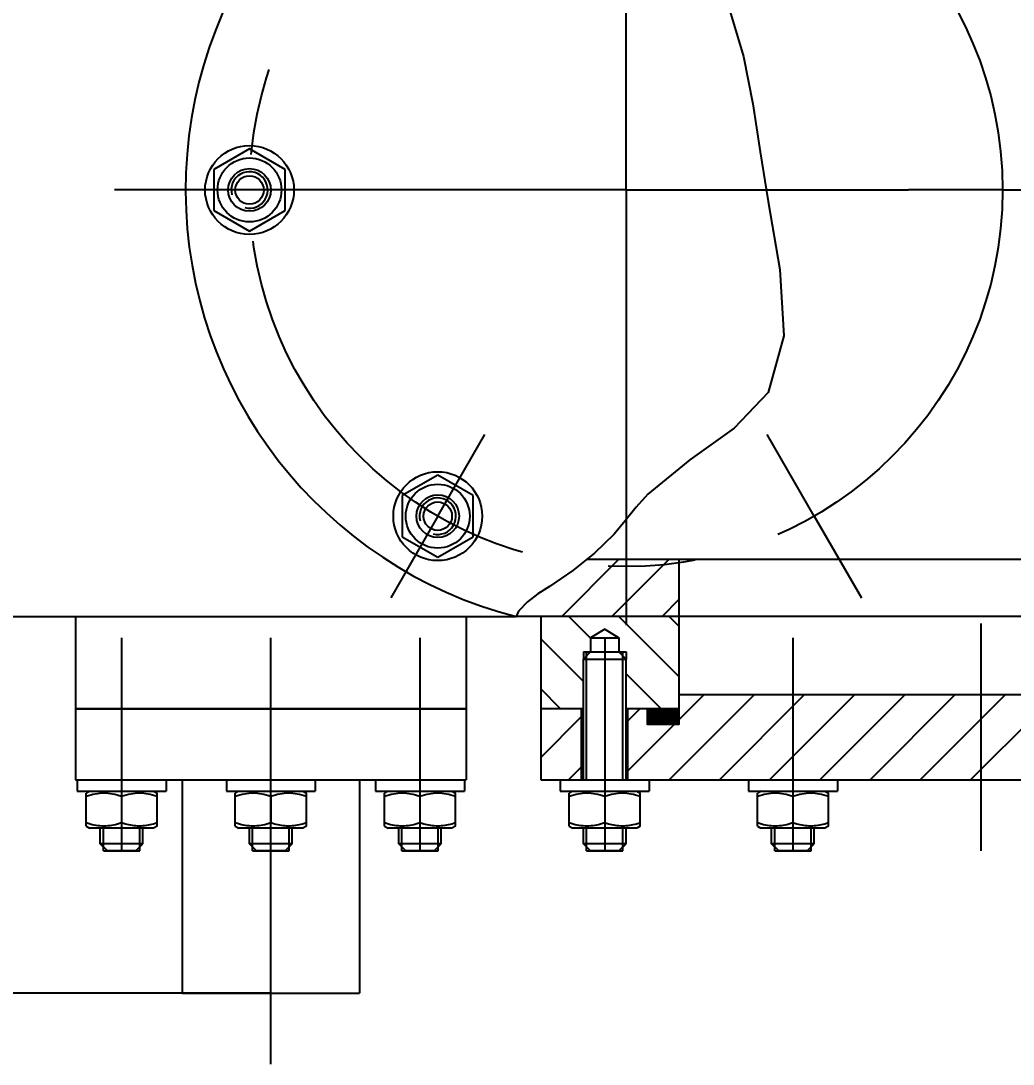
# Model space of a CAD drawing. Header units: millimetres. Extents: x 0 to 594, y 0 to 420.
# Drawn here: x 62.04 to 89.98, y 127.83 to 157.18 of the extents above; entities that cross this region are included whole.
import ezdxf

# ---------------------------------------------------------------- set-up
doc = ezdxf.new("R2010")
doc.units = ezdxf.units.MM
doc.header["$LTSCALE"] = 32.67
doc.linetypes.add('CENTER', pattern=[0.6, 0.375, -0.075, 0.075, -0.075])
doc.layers.get('0').update_dxf_attribs({"linetype": 'CONTINUOUS'})
for name, color, linetype in [('ALL_AXIS', 7, 'CONTINUOUS'), ('ALL_CHAMFER', 7, 'CONTINUOUS'), ('ALL_DIMENSIONS', 7, 'CONTINUOUS'), ('ALL_ROUND', 7, 'CONTINUOUS')]:
    doc.layers.add(name, color=color, linetype=linetype)
doc.styles.get("Standard").update_dxf_attribs({"font": 'txt', "width": 0.7})
doc.dimstyles.new('DIMSTYLE_2', dxfattribs={"dimtxt": 3.5, "dimasz": 3, "dimexe": 0.18, "dimexo": 0.0625, "dimgap": 0.09, "dimtad": 1, "dimlfac": 5, "dimdsep": 46, "dimtxsty": 'STANDARD', "dimblk": '_FILLED', "dimblk1": '_FILLED', "dimblk2": '_FILLED', "dimcen": 0.09, "dimadec": 0, "dimazin": 0, "dimtp": 0.5, "dimtm": 0.5, "dimtfac": 1, "dimtofl": 0, "dimtmove": 0, "dimatfit": 3, "dimldrblk": '_FILLED', "dimfxl": 1, "dimtolj": 1, "dimarcsym": 0})

# ---------------------------------------------------------------- blocks, each defined once
blk = doc.blocks.new('_FILLED')
at = {"color": 0, "linetype": 'ByBlock'}
blk.add_solid([(0, 0), (-1, 0.1667), (-1, -0.1667)], dxfattribs=at)
blk = doc.blocks.new('*D3')
at = {"layer": 'ALL_DIMENSIONS', "color": 2, "linetype": 'Continuous'}
for p, q in [((66.578, 175.025), (37.078, 175.025)), ((39.078, 175.025), (39.078, 152.425)), ((39.078, 129.825), (39.078, 152.425)), ((69.078, 129.825), (37.078, 129.825))]:
    blk.add_line(p, q, dxfattribs=at)
at = {"layer": 'ALL_DIMENSIONS', "color": 2, "linetype": 'Continuous', "xscale": 3, "yscale": 3, "zscale": 3}
for p, rotation in [((39.078, 175.025), 90), ((39.078, 129.825), 270)]:
    blk.add_blockref('_FILLED', p, dxfattribs=dict(at, rotation=rotation))

msp = doc.modelspace()

# ---------------------------------------------------------------- linework, layer by layer
at = {"color": 7, "linetype": 'Continuous'}
for p, q in [((81.9986868, 157.4626942), (82.3823165, 156.1790038)), ((82.3823165, 156.1790038), (82.6525735, 154.8457491)), ((82.6525735, 154.8457491), (82.8593001, 153.5021829)), ((68.4779767, 153.5801406), (67.4779767, 153.0027903)), ((69.4779767, 153.0027903), (68.4779767, 153.5801406)), ((82.8593001, 153.5021829), (83.0758036, 152.1047672)), ((67.4779767, 153.0027903), (67.4779767, 151.8480898)), ((69.4779767, 151.8480898), (69.4779767, 153.0027903)), ((83.0758036, 152.1047672), (83.4068042, 150.1875676)), ((67.4779767, 151.8480898), (68.4779767, 151.2707395)), ((68.4779767, 151.2707395), (69.4779767, 151.8480898)), ((83.4068042, 150.1875676), (83.5246813, 148.3234621)), ((83.5246813, 148.3234621), (83.0758036, 146.7302423)), ((83.0758036, 146.7302423), (82.1196062, 145.7203233)), ((82.1196062, 145.7203233), (80.8791384, 144.8356356)), ((80.8791384, 144.8356356), (79.695054, 143.869608)), ((73.7779767, 144.4002713), (72.7779767, 143.8229211)), ((74.7779767, 143.8229211), (73.7779767, 144.4002713)), ((79.695054, 143.869608), (79.3656007, 143.4985242)), ((72.7779767, 143.8229211), (72.7779767, 142.6682205)), ((74.7779767, 142.6682205), (74.7779767, 143.8229211)), ((79.3656007, 143.4985242), (79.05588, 143.1160265)), ((79.05588, 143.1160265), (78.7415093, 142.7426915)), ((78.7415093, 142.7426915), (78.1916298, 142.2026862)), ((72.7779767, 142.6682205), (73.7779767, 142.0908703)), ((73.7779767, 142.0908703), (74.7779767, 142.6682205)), ((78.1916298, 142.2026862), (77.5807885, 141.7179849)), ((108.1992647, 142.0254401), (77.9682566, 142.0254401)), ((80.5779767, 137.3854401), (80.5779767, 142.0254401)), ((77.5807885, 141.7179849), (76.9211057, 141.2690314)), ((76.9211057, 141.2690314), (76.5997283, 141.0601921)), ((76.5997283, 141.0601921), (76.3006068, 140.8355199)), ((76.3006068, 140.8355199), (76.0542468, 140.5755443)), ((76.0542468, 140.5755443), (75.9822906, 140.4181522)), ((108.2252132, 140.4254401), (75.9856225, 140.4254401)), ((76.6779767, 140.4254401), (76.6779767, 135.8254401)), ((78.4779767, 140.0657843), (78.0779767, 139.8254401)), ((78.4779767, 140.0657843), (78.8779767, 139.8254401)), ((78.0779767, 139.8254401), (78.0779767, 139.4254401)), ((78.0779767, 139.8254401), (78.8779767, 139.8254401)), ((78.8779767, 139.8254401), (78.8779767, 139.4254401)), ((78.0779767, 139.4254401), (77.8779767, 139.2254401)), ((77.8779767, 139.4254401), (79.0779767, 139.4254401)), ((77.8779767, 137.8254401), (77.8779767, 139.2254401)), ((78.8779767, 139.4254401), (79.0779767, 139.2254401)), ((79.0779767, 137.8254401), (79.0779767, 139.2254401)), ((80.5779767, 138.2254401), (97.5779767, 138.2254401)), ((74.5779319, 137.8254401), (63.5780215, 137.8254401)), ((77.8779767, 137.8254401), (76.6779767, 137.8254401)), ((77.8279767, 135.8254401), (77.8279767, 137.8254401)), ((80.5779767, 137.8254401), (79.0779767, 137.8254401)), ((79.1279767, 135.8254401), (79.1279767, 137.8254401)), ((79.6779767, 137.8254401), (79.6779767, 137.3854401)), ((80.5779767, 137.3854401), (79.6779767, 137.3854401)), ((76.6779767, 135.8254401), (77.2279767, 135.8254401)), ((79.7279767, 135.8254401), (98.4279767, 135.8254401)), ((63.9779767, 135.5054401), (63.8779767, 135.4477051)), ((63.8779767, 134.5231751), (63.8779767, 135.4477051)), ((64.8779767, 135.3583887), (64.8779767, 134.6124915)), ((65.7779767, 135.5054401), (65.8779767, 135.4477051)), ((65.8779767, 134.5231751), (65.8779767, 135.4477051)), ((68.1779767, 135.5054401), (68.0779767, 135.4477051)), ((68.0779767, 134.5231751), (68.0779767, 135.4477051)), ((69.0779767, 135.3583887), (69.0779767, 134.6124915)), ((69.9779767, 135.5054401), (70.0779767, 135.4477051)), ((70.0779767, 134.5231751), (70.0779767, 135.4477051)), ((72.3779767, 135.5054401), (72.2779767, 135.4477051)), ((72.2779767, 134.5231751), (72.2779767, 135.4477051)), ((73.2779767, 135.3583887), (73.2779767, 134.6124915)), ((74.1779767, 135.5054401), (74.2779767, 135.4477051)), ((74.2779767, 134.5231751), (74.2779767, 135.4477051)), ((77.5779767, 135.5054401), (77.4779767, 135.4477051)), ((77.4779767, 134.5231751), (77.4779767, 135.4477051)), ((78.4779767, 135.3583887), (78.4779767, 134.6124915)), ((79.3779767, 135.5054401), (79.4779767, 135.4477051)), ((79.4779767, 134.5231751), (79.4779767, 135.4477051)), ((82.8779767, 135.5054401), (82.7779767, 135.4477051)), ((82.7779767, 134.5231751), (82.7779767, 135.4477051)), ((83.7779767, 135.3583887), (83.7779767, 134.6124915)), ((84.6779767, 135.5054401), (84.7779767, 135.4477051)), ((84.7779767, 134.5231751), (84.7779767, 135.4477051)), ((63.8779676, 134.5231803), (63.9779767, 134.4654401)), ((65.7779697, 134.4654401), (63.9779836, 134.4654401)), ((65.8779857, 134.5231803), (65.7779767, 134.4654401)), ((68.0779676, 134.5231803), (68.1779767, 134.4654401)), ((69.9779697, 134.4654401), (68.1779836, 134.4654401)), ((70.0779857, 134.5231803), (69.9779767, 134.4654401)), ((72.2779676, 134.5231803), (72.3779767, 134.4654401)), ((74.1779697, 134.4654401), (72.3779836, 134.4654401)), ((74.2779857, 134.5231803), (74.1779767, 134.4654401)), ((77.4779676, 134.5231803), (77.5779767, 134.4654401)), ((79.3779697, 134.4654401), (77.5779836, 134.4654401)), ((79.4779857, 134.5231803), (79.3779767, 134.4654401)), ((82.7779676, 134.5231803), (82.8779767, 134.4654401)), ((84.6779697, 134.4654401), (82.8779836, 134.4654401)), ((84.7779857, 134.5231803), (84.6779767, 134.4654401)), ((64.3645792, 133.8254401), (65.3913741, 133.8254401)), ((68.5645792, 133.8254401), (69.5913741, 133.8254401)), ((72.7645792, 133.8254401), (73.7913741, 133.8254401)), ((77.9645792, 133.8254401), (78.9913741, 133.8254401)), ((83.2645792, 133.8254401), (84.2913741, 133.8254401))]:
    msp.add_line(p, q, dxfattribs=at)
at = {"color": 2, "linetype": 'Continuous'}
for p, q in [((77.2683353, 140.4254401), (78.8683353, 142.0254401)), ((78.6825488, 140.4254401), (80.2825488, 142.0254401)), ((80.0967624, 140.4254401), (80.5779767, 140.9066544)), ((78.0779767, 139.8112095), (77.4637461, 140.4254401)), ((80.5779767, 138.7254231), (78.8779597, 140.4254401)), ((80.5779767, 140.1396366), (80.2921732, 140.4254401)), ((77.8779767, 138.596996), (76.6779767, 139.796996)), ((77.8779767, 139.4254401), (77.8779767, 139.2254401)), ((77.9645792, 135.8254401), (77.9645792, 139.4254401)), ((78.9913741, 135.8254401), (78.9913741, 139.4254401)), ((79.0779767, 139.4254401), (79.0779767, 139.2254401)), ((80.0637461, 137.8254401), (79.0779767, 138.8112095)), ((77.235319, 137.8254401), (76.6779767, 138.3827824)), ((80.2915732, 135.8254401), (82.6915732, 138.2254401)), ((80.5779767, 137.5260571), (81.2773597, 138.2254401)), ((81.7057868, 135.8254401), (84.1057868, 138.2254401)), ((83.1200004, 135.8254401), (85.5200004, 138.2254401)), ((84.5342139, 135.8254401), (86.9342139, 138.2254401)), ((85.9484275, 135.8254401), (88.3484275, 138.2254401)), ((87.362641, 135.8254401), (89.762641, 138.2254401)), ((88.7768546, 135.8254401), (91.1768546, 138.2254401)), ((79.1279767, 137.4902706), (79.4631461, 137.8254401)), ((79.6779767, 137.8136467), (79.6897701, 137.8254401)), ((79.6779767, 137.7995045), (79.7039122, 137.8254401)), ((79.6779767, 137.7853624), (79.7180544, 137.8254401)), ((79.6779767, 137.7712203), (79.7321965, 137.8254401)), ((79.6779767, 137.7570781), (79.7463386, 137.8254401)), ((79.6779767, 137.742936), (79.7604808, 137.8254401)), ((79.6779767, 137.7287938), (79.7746229, 137.8254401)), ((79.6779767, 137.7146517), (79.788765, 137.8254401)), ((79.6779767, 137.7005096), (79.8029072, 137.8254401)), ((79.6779767, 137.6863674), (79.8170493, 137.8254401)), ((79.6779767, 137.6722253), (79.8311914, 137.8254401)), ((79.6779767, 137.6580832), (79.8453336, 137.8254401)), ((79.6779767, 137.643941), (79.8594757, 137.8254401)), ((79.6779767, 137.6297989), (79.8736178, 137.8254401)), ((79.6779767, 137.6156568), (79.88776, 137.8254401)), ((79.6779767, 137.6015146), (79.9019021, 137.8254401)), ((79.6779767, 137.5873725), (79.9160443, 137.8254401)), ((79.6779767, 137.5732304), (79.9301864, 137.8254401)), ((79.6779767, 137.5590882), (79.9443285, 137.8254401)), ((79.6779767, 137.5449461), (79.9584707, 137.8254401)), ((79.6779767, 137.5308039), (79.9726128, 137.8254401)), ((79.6779767, 137.5166618), (79.9867549, 137.8254401)), ((79.6779767, 137.5025197), (80.0008971, 137.8254401)), ((79.6779767, 137.4883775), (80.0150392, 137.8254401)), ((79.6779767, 137.4742354), (80.0291813, 137.8254401)), ((79.6779767, 137.4600933), (80.0433235, 137.8254401)), ((79.6779767, 137.4459511), (80.0574656, 137.8254401)), ((79.6779767, 137.431809), (80.0716077, 137.8254401)), ((79.6779767, 137.4176669), (80.0857499, 137.8254401)), ((79.6779767, 137.4035247), (80.099892, 137.8254401)), ((79.6779767, 137.3893826), (80.1140342, 137.8254401)), ((80.1140342, 137.3854401), (79.6779767, 137.8214976)), ((80.099892, 137.3854401), (79.6779767, 137.8073554)), ((80.0857499, 137.3854401), (79.6779767, 137.7932133)), ((80.0716077, 137.3854401), (79.6779767, 137.7790712)), ((80.0574656, 137.3854401), (79.6779767, 137.764929)), ((80.0433235, 137.3854401), (79.6779767, 137.7507869)), ((80.0291813, 137.3854401), (79.6779767, 137.7366447)), ((80.0150392, 137.3854401), (79.6779767, 137.7225026)), ((80.0008971, 137.3854401), (79.6779767, 137.7083605)), ((79.9867549, 137.3854401), (79.6779767, 137.6942183)), ((80.1281763, 137.3854401), (79.6881763, 137.8254401)), ((79.6881763, 137.3854401), (80.1281763, 137.8254401)), ((80.1423184, 137.3854401), (79.7023184, 137.8254401)), ((79.7023184, 137.3854401), (80.1423184, 137.8254401)), ((80.1564606, 137.3854401), (79.7164606, 137.8254401)), ((79.7164606, 137.3854401), (80.1564606, 137.8254401)), ((80.1706027, 137.3854401), (79.7306027, 137.8254401)), ((79.7306027, 137.3854401), (80.1706027, 137.8254401)), ((80.1847448, 137.3854401), (79.7447448, 137.8254401)), ((79.7447448, 137.3854401), (80.1847448, 137.8254401)), ((80.198887, 137.3854401), (79.758887, 137.8254401)), ((79.758887, 137.3854401), (80.198887, 137.8254401)), ((80.2130291, 137.3854401), (79.7730291, 137.8254401)), ((79.7730291, 137.3854401), (80.2130291, 137.8254401)), ((80.2271712, 137.3854401), (79.7871712, 137.8254401)), ((79.7871712, 137.3854401), (80.2271712, 137.8254401)), ((80.2413134, 137.3854401), (79.8013134, 137.8254401)), ((79.8013134, 137.3854401), (80.2413134, 137.8254401)), ((80.2554555, 137.3854401), (79.8154555, 137.8254401)), ((79.8154555, 137.3854401), (80.2554555, 137.8254401)), ((80.2695976, 137.3854401), (79.8295976, 137.8254401)), ((79.8295976, 137.3854401), (80.2695976, 137.8254401)), ((80.2837398, 137.3854401), (79.8437398, 137.8254401)), ((79.8437398, 137.3854401), (80.2837398, 137.8254401)), ((80.2978819, 137.3854401), (79.8578819, 137.8254401)), ((79.8578819, 137.3854401), (80.2978819, 137.8254401)), ((80.312024, 137.3854401), (79.872024, 137.8254401)), ((79.872024, 137.3854401), (80.312024, 137.8254401)), ((80.3261662, 137.3854401), (79.8861662, 137.8254401)), ((79.8861662, 137.3854401), (80.3261662, 137.8254401)), ((80.3403083, 137.3854401), (79.9003083, 137.8254401)), ((79.9003083, 137.3854401), (80.3403083, 137.8254401)), ((80.3544505, 137.3854401), (79.9144505, 137.8254401)), ((79.9144505, 137.3854401), (80.3544505, 137.8254401)), ((80.3685926, 137.3854401), (79.9285926, 137.8254401)), ((79.9285926, 137.3854401), (80.3685926, 137.8254401)), ((80.3827347, 137.3854401), (79.9427347, 137.8254401)), ((79.9427347, 137.3854401), (80.3827347, 137.8254401)), ((80.3968769, 137.3854401), (79.9568769, 137.8254401)), ((79.9568769, 137.3854401), (80.3968769, 137.8254401)), ((80.411019, 137.3854401), (79.971019, 137.8254401)), ((79.971019, 137.3854401), (80.411019, 137.8254401)), ((80.4251611, 137.3854401), (79.9851611, 137.8254401)), ((79.9851611, 137.3854401), (80.4251611, 137.8254401)), ((80.4393033, 137.3854401), (79.9993033, 137.8254401)), ((79.9993033, 137.3854401), (80.4393033, 137.8254401)), ((80.4534454, 137.3854401), (80.0134454, 137.8254401)), ((80.0134454, 137.3854401), (80.4534454, 137.8254401)), ((80.4675875, 137.3854401), (80.0275875, 137.8254401)), ((80.0275875, 137.3854401), (80.4675875, 137.8254401)), ((80.4817297, 137.3854401), (80.0417297, 137.8254401)), ((80.0417297, 137.3854401), (80.4817297, 137.8254401)), ((80.4958718, 137.3854401), (80.0558718, 137.8254401)), ((80.0558718, 137.3854401), (80.4958718, 137.8254401)), ((80.5100139, 137.3854401), (80.0700139, 137.8254401)), ((80.0700139, 137.3854401), (80.5100139, 137.8254401)), ((80.5241561, 137.3854401), (80.0841561, 137.8254401)), ((80.0841561, 137.3854401), (80.5241561, 137.8254401)), ((80.5382982, 137.3854401), (80.0982982, 137.8254401)), ((80.0982982, 137.3854401), (80.5382982, 137.8254401)), ((80.5524404, 137.3854401), (80.1124404, 137.8254401)), ((80.1124404, 137.3854401), (80.5524404, 137.8254401)), ((80.5665825, 137.3854401), (80.1265825, 137.8254401)), ((80.1265825, 137.3854401), (80.5665825, 137.8254401)), ((80.5779767, 137.388188), (80.1407246, 137.8254401)), ((80.1407246, 137.3854401), (80.5779767, 137.8226921)), ((80.5779767, 137.4023302), (80.1548668, 137.8254401)), ((80.1548668, 137.3854401), (80.5779767, 137.80855)), ((80.5779767, 137.4164723), (80.1690089, 137.8254401)), ((80.1690089, 137.3854401), (80.5779767, 137.7944078)), ((80.5779767, 137.4306144), (80.183151, 137.8254401)), ((80.183151, 137.3854401), (80.5779767, 137.7802657)), ((80.5779767, 137.4447566), (80.1972932, 137.8254401)), ((80.1972932, 137.3854401), (80.5779767, 137.7661236)), ((80.5779767, 137.4588987), (80.2114353, 137.8254401)), ((80.2114353, 137.3854401), (80.5779767, 137.7519814)), ((80.5779767, 137.4730409), (80.2255774, 137.8254401)), ((80.2255774, 137.3854401), (80.5779767, 137.7378393)), ((80.5779767, 137.487183), (80.2397196, 137.8254401)), ((80.2397196, 137.3854401), (80.5779767, 137.7236972)), ((80.5779767, 137.5013251), (80.2538617, 137.8254401)), ((80.2538617, 137.3854401), (80.5779767, 137.709555)), ((80.5779767, 137.5154673), (80.2680038, 137.8254401)), ((80.2680038, 137.3854401), (80.5779767, 137.6954129)), ((80.5779767, 137.5296094), (80.282146, 137.8254401)), ((80.5779767, 137.5437515), (80.2962881, 137.8254401)), ((80.5779767, 137.5578937), (80.3104303, 137.8254401)), ((80.5779767, 137.5720358), (80.3245724, 137.8254401)), ((80.5779767, 137.5861779), (80.3387145, 137.8254401)), ((80.5779767, 137.6003201), (80.3528567, 137.8254401)), ((80.5779767, 137.6144622), (80.3669988, 137.8254401)), ((80.5779767, 137.6286043), (80.3811409, 137.8254401)), ((80.5779767, 137.6427465), (80.3952831, 137.8254401)), ((80.5779767, 137.6568886), (80.4094252, 137.8254401)), ((80.5779767, 137.6710308), (80.4235673, 137.8254401)), ((80.5779767, 137.6851729), (80.4377095, 137.8254401)), ((80.5779767, 137.699315), (80.4518516, 137.8254401)), ((80.5779767, 137.7134572), (80.4659937, 137.8254401)), ((80.5779767, 137.7275993), (80.4801359, 137.8254401)), ((80.5779767, 137.7417414), (80.494278, 137.8254401)), ((80.5779767, 137.7558836), (80.5084202, 137.8254401)), ((80.5779767, 137.7700257), (80.5225623, 137.8254401)), ((80.5779767, 137.7841678), (80.5367044, 137.8254401)), ((80.5779767, 137.79831), (80.5508466, 137.8254401)), ((80.5779767, 137.8124521), (80.5649887, 137.8254401)), ((76.6779767, 136.4544842), (77.8279767, 137.6044842)), ((79.9726128, 137.3854401), (79.6779767, 137.6800762)), ((79.9584707, 137.3854401), (79.6779767, 137.6659341)), ((79.9443285, 137.3854401), (79.6779767, 137.6517919)), ((79.9301864, 137.3854401), (79.6779767, 137.6376498)), ((79.9160443, 137.3854401), (79.6779767, 137.6235077)), ((79.9019021, 137.3854401), (79.6779767, 137.6093655)), ((79.88776, 137.3854401), (79.6779767, 137.5952234)), ((79.8736178, 137.3854401), (79.6779767, 137.5810813)), ((79.8594757, 137.3854401), (79.6779767, 137.5669391)), ((79.8453336, 137.3854401), (79.6779767, 137.552797)), ((79.8311914, 137.3854401), (79.6779767, 137.5386548)), ((79.8170493, 137.3854401), (79.6779767, 137.5245127)), ((79.8029072, 137.3854401), (79.6779767, 137.5103706)), ((79.788765, 137.3854401), (79.6779767, 137.4962284)), ((79.7746229, 137.3854401), (79.6779767, 137.4820863)), ((79.7604808, 137.3854401), (79.6779767, 137.4679442)), ((79.7463386, 137.3854401), (79.6779767, 137.453802)), ((79.7321965, 137.3854401), (79.6779767, 137.4396599)), ((79.7180544, 137.3854401), (79.6779767, 137.4255178)), ((79.7039122, 137.3854401), (79.6779767, 137.4113756)), ((80.282146, 137.3854401), (80.5779767, 137.6812708)), ((80.2962881, 137.3854401), (80.5779767, 137.6671286)), ((80.3104303, 137.3854401), (80.5779767, 137.6529865)), ((80.3245724, 137.3854401), (80.5779767, 137.6388444)), ((80.3387145, 137.3854401), (80.5779767, 137.6247022)), ((80.3528567, 137.3854401), (80.5779767, 137.6105601)), ((80.3669988, 137.3854401), (80.5779767, 137.5964179)), ((80.3811409, 137.3854401), (80.5779767, 137.5822758)), ((80.3952831, 137.3854401), (80.5779767, 137.5681337)), ((80.4094252, 137.3854401), (80.5779767, 137.5539915)), ((80.4235673, 137.3854401), (80.5779767, 137.5398494)), ((80.4377095, 137.3854401), (80.5779767, 137.5257073)), ((80.4518516, 137.3854401), (80.5779767, 137.5115651)), ((80.4659937, 137.3854401), (80.5779767, 137.497423)), ((80.4801359, 137.3854401), (80.5779767, 137.4832809)), ((80.494278, 137.3854401), (80.5779767, 137.4691387)), ((80.5084202, 137.3854401), (80.5779767, 137.4549966)), ((80.5225623, 137.3854401), (80.5779767, 137.4408545)), ((80.5367044, 137.3854401), (80.5779767, 137.4267123)), ((80.5508466, 137.3854401), (80.5779767, 137.4125702)), ((79.1279767, 136.0760571), (80.4373597, 137.3854401)), ((79.6897701, 137.3854401), (79.6779767, 137.3972335)), ((80.5649887, 137.3854401), (80.5779767, 137.398428)), ((77.4631461, 135.8254401), (77.8279767, 136.1902706)), ((64.3645792, 133.8254401), (64.3645792, 134.4654401)), ((65.3913741, 133.8254401), (65.3913741, 134.4654401)), ((68.5645792, 133.8254401), (68.5645792, 134.4654401)), ((69.5913741, 133.8254401), (69.5913741, 134.4654401)), ((72.7645792, 133.8254401), (72.7645792, 134.4654401)), ((73.7913741, 133.8254401), (73.7913741, 134.4654401)), ((77.9645792, 133.8254401), (77.9645792, 134.4654401)), ((78.9913741, 133.8254401), (78.9913741, 134.4654401)), ((83.2645792, 133.8254401), (83.2645792, 134.4654401)), ((84.2913741, 133.8254401), (84.2913741, 134.4654401))]:
    msp.add_line(p, q, dxfattribs=at)
at = {"color": 7, "linetype": 'Continuous'}
for points in [[(64.8779767, 135.3583887), (64.8122699, 135.3791978), (64.7479208, 135.3972342), (64.6851579, 135.4124782), (64.6232956, 135.4249881), (64.5617415, 135.43485), (64.5004449, 135.4419607), (64.4391444, 135.4462538), (64.3778809, 135.447705), (64.3166198, 135.4462449), (64.2553261, 135.4419437), (64.1940391, 135.4348259), (64.1325025, 135.4249599), (64.0706737, 135.4124514), (64.007951, 135.3972128), (63.9436417, 135.3791854), (63.8779767, 135.3583887)], [(65.8779767, 135.3583887), (65.8122699, 135.3791978), (65.7479208, 135.3972342), (65.6851579, 135.4124782), (65.6232956, 135.4249881), (65.5617415, 135.43485), (65.5004449, 135.4419607), (65.4391444, 135.4462538), (65.3778809, 135.447705), (65.3166198, 135.4462449), (65.2553261, 135.4419437), (65.1940391, 135.4348259), (65.1325025, 135.4249599), (65.0706737, 135.4124514), (65.007951, 135.3972128), (64.9436417, 135.3791854), (64.8779767, 135.3583887)], [(69.0779767, 135.3583887), (69.0122699, 135.3791978), (68.9479208, 135.3972342), (68.8851579, 135.4124782), (68.8232956, 135.4249881), (68.7617415, 135.43485), (68.7004449, 135.4419607), (68.6391444, 135.4462538), (68.5778809, 135.447705), (68.5166198, 135.4462449), (68.4553261, 135.4419437), (68.3940391, 135.4348259), (68.3325025, 135.4249599), (68.2706737, 135.4124514), (68.207951, 135.3972128), (68.1436417, 135.3791854), (68.0779767, 135.3583887)], [(70.0779767, 135.3583887), (70.0122699, 135.3791978), (69.9479208, 135.3972342), (69.8851579, 135.4124782), (69.8232956, 135.4249881), (69.7617415, 135.43485), (69.7004449, 135.4419607), (69.6391444, 135.4462538), (69.5778809, 135.447705), (69.5166198, 135.4462449), (69.4553261, 135.4419437), (69.3940391, 135.4348259), (69.3325025, 135.4249599), (69.2706737, 135.4124514), (69.207951, 135.3972128), (69.1436417, 135.3791854), (69.0779767, 135.3583887)], [(73.2779767, 135.3583887), (73.2122699, 135.3791978), (73.1479208, 135.3972342), (73.0851579, 135.4124782), (73.0232956, 135.4249881), (72.9617415, 135.43485), (72.9004449, 135.4419607), (72.8391444, 135.4462538), (72.7778809, 135.447705), (72.7166198, 135.4462449), (72.6553261, 135.4419437), (72.5940391, 135.4348259), (72.5325025, 135.4249599), (72.4706737, 135.4124514), (72.407951, 135.3972128), (72.3436417, 135.3791854), (72.2779767, 135.3583887)], [(74.2779767, 135.3583887), (74.2122699, 135.3791978), (74.1479208, 135.3972342), (74.0851579, 135.4124782), (74.0232956, 135.4249881), (73.9617415, 135.43485), (73.9004449, 135.4419607), (73.8391444, 135.4462538), (73.7778809, 135.447705), (73.7166198, 135.4462449), (73.6553261, 135.4419437), (73.5940391, 135.4348259), (73.5325025, 135.4249599), (73.4706737, 135.4124514), (73.407951, 135.3972128), (73.3436417, 135.3791854), (73.2779767, 135.3583887)], [(78.4779767, 135.3583887), (78.4122699, 135.3791978), (78.3479208, 135.3972342), (78.2851579, 135.4124782), (78.2232956, 135.4249881), (78.1617415, 135.43485), (78.1004449, 135.4419607), (78.0391444, 135.4462538), (77.9778809, 135.447705), (77.9166198, 135.4462449), (77.8553261, 135.4419437), (77.7940391, 135.4348259), (77.7325025, 135.4249599), (77.6706737, 135.4124514), (77.607951, 135.3972128), (77.5436417, 135.3791854), (77.4779767, 135.3583887)], [(79.4779767, 135.3583887), (79.4122699, 135.3791978), (79.3479208, 135.3972342), (79.2851579, 135.4124782), (79.2232956, 135.4249881), (79.1617415, 135.43485), (79.1004449, 135.4419607), (79.0391444, 135.4462538), (78.9778809, 135.447705), (78.9166198, 135.4462449), (78.8553261, 135.4419437), (78.7940391, 135.4348259), (78.7325025, 135.4249599), (78.6706737, 135.4124514), (78.607951, 135.3972128), (78.5436417, 135.3791854), (78.4779767, 135.3583887)], [(83.7779767, 135.3583887), (83.7122699, 135.3791978), (83.6479208, 135.3972342), (83.5851579, 135.4124782), (83.5232956, 135.4249881), (83.4617415, 135.43485), (83.4004449, 135.4419607), (83.3391444, 135.4462538), (83.2778809, 135.447705), (83.2166198, 135.4462449), (83.1553261, 135.4419437), (83.0940391, 135.4348259), (83.0325025, 135.4249599), (82.9706737, 135.4124514), (82.907951, 135.3972128), (82.8436417, 135.3791854), (82.7779767, 135.3583887)], [(84.7779767, 135.3583887), (84.7122699, 135.3791978), (84.6479208, 135.3972342), (84.5851579, 135.4124782), (84.5232956, 135.4249881), (84.4617415, 135.43485), (84.4004449, 135.4419607), (84.3391444, 135.4462538), (84.2778809, 135.447705), (84.2166198, 135.4462449), (84.1553261, 135.4419437), (84.0940391, 135.4348259), (84.0325025, 135.4249599), (83.9706737, 135.4124514), (83.907951, 135.3972128), (83.8436417, 135.3791854), (83.7779767, 135.3583887)], [(64.8779767, 134.6124915), (64.819486, 134.5938615), (64.7621415, 134.5774304), (64.7061172, 134.5632185), (64.6508909, 134.5511648), (64.5960253, 134.5411915), (64.5414389, 134.5333696), (64.4869024, 134.5277298), (64.4324223, 134.5243149), (64.3779213, 134.5231849), (64.323421, 134.5243196), (64.268942, 134.5277389), (64.2144094, 134.5333826), (64.1598315, 134.5412073), (64.1049792, 134.5511815), (64.0497736, 134.5632331), (63.9937724, 134.5774411), (63.9364481, 134.5938674), (63.8779767, 134.6124915)], [(65.8779767, 134.6124915), (65.8253557, 134.5956512), (65.7736691, 134.5805855), (65.7230385, 134.5673097), (65.6730991, 134.5557783), (65.6235616, 134.5459372), (65.5743205, 134.5378274), (65.5251794, 134.5314581), (65.476121, 134.5268708), (65.4270564, 134.5241075), (65.3780039, 134.5231751), (65.3289553, 134.5241052), (65.2799008, 134.5268656), (65.2308583, 134.5314486), (65.1817359, 134.5378122), (65.1325123, 134.5459153), (65.0829936, 134.5557483), (65.0330901, 134.5672652), (64.9824679, 134.5805346), (64.930718, 134.5956167), (64.8779767, 134.6124915)], [(69.0779767, 134.6124915), (69.019486, 134.5938615), (68.9621415, 134.5774304), (68.9061172, 134.5632185), (68.8508909, 134.5511648), (68.7960253, 134.5411915), (68.7414389, 134.5333696), (68.6869024, 134.5277298), (68.6324223, 134.5243149), (68.5779213, 134.5231849), (68.523421, 134.5243196), (68.468942, 134.5277389), (68.4144094, 134.5333826), (68.3598315, 134.5412073), (68.3049792, 134.5511815), (68.2497736, 134.5632331), (68.1937724, 134.5774411), (68.1364481, 134.5938674), (68.0779767, 134.6124915)], [(70.0779767, 134.6124915), (70.0253557, 134.5956512), (69.9736691, 134.5805855), (69.9230385, 134.5673097), (69.8730991, 134.5557783), (69.8235616, 134.5459372), (69.7743205, 134.5378274), (69.7251794, 134.5314581), (69.676121, 134.5268708), (69.6270564, 134.5241075), (69.5780039, 134.5231751), (69.5289553, 134.5241052), (69.4799008, 134.5268656), (69.4308583, 134.5314486), (69.3817359, 134.5378122), (69.3325123, 134.5459153), (69.2829936, 134.5557483), (69.2330901, 134.5672652), (69.1824679, 134.5805346), (69.130718, 134.5956167), (69.0779767, 134.6124915)], [(73.2779767, 134.6124915), (73.219486, 134.5938615), (73.1621415, 134.5774304), (73.1061172, 134.5632185), (73.0508909, 134.5511648), (72.9960253, 134.5411915), (72.9414389, 134.5333696), (72.8869024, 134.5277298), (72.8324223, 134.5243149), (72.7779213, 134.5231849), (72.723421, 134.5243196), (72.668942, 134.5277389), (72.6144094, 134.5333826), (72.5598315, 134.5412073), (72.5049792, 134.5511815), (72.4497736, 134.5632331), (72.3937724, 134.5774411), (72.3364481, 134.5938674), (72.2779767, 134.6124915)], [(74.2779767, 134.6124915), (74.2253557, 134.5956512), (74.1736691, 134.5805855), (74.1230385, 134.5673097), (74.0730991, 134.5557783), (74.0235616, 134.5459372), (73.9743205, 134.5378274), (73.9251794, 134.5314581), (73.876121, 134.5268708), (73.8270564, 134.5241075), (73.7780039, 134.5231751), (73.7289553, 134.5241052), (73.6799008, 134.5268656), (73.6308583, 134.5314486), (73.5817359, 134.5378122), (73.5325123, 134.5459153), (73.4829936, 134.5557483), (73.4330901, 134.5672652), (73.3824679, 134.5805346), (73.330718, 134.5956167), (73.2779767, 134.6124915)], [(78.4779767, 134.6124915), (78.419486, 134.5938615), (78.3621415, 134.5774304), (78.3061172, 134.5632185), (78.2508909, 134.5511648), (78.1960253, 134.5411915), (78.1414389, 134.5333696), (78.0869024, 134.5277298), (78.0324223, 134.5243149), (77.9779213, 134.5231849), (77.923421, 134.5243196), (77.868942, 134.5277389), (77.8144094, 134.5333826), (77.7598315, 134.5412073), (77.7049792, 134.5511815), (77.6497736, 134.5632331), (77.5937724, 134.5774411), (77.5364481, 134.5938674), (77.4779767, 134.6124915)], [(79.4779767, 134.6124915), (79.4253557, 134.5956512), (79.3736691, 134.5805855), (79.3230385, 134.5673097), (79.2730991, 134.5557783), (79.2235616, 134.5459372), (79.1743205, 134.5378274), (79.1251794, 134.5314581), (79.076121, 134.5268708), (79.0270564, 134.5241075), (78.9780039, 134.5231751), (78.9289553, 134.5241052), (78.8799008, 134.5268656), (78.8308583, 134.5314486), (78.7817359, 134.5378122), (78.7325123, 134.5459153), (78.6829936, 134.5557483), (78.6330901, 134.5672652), (78.5824679, 134.5805346), (78.530718, 134.5956167), (78.4779767, 134.6124915)], [(83.7779767, 134.6124915), (83.719486, 134.5938615), (83.6621415, 134.5774304), (83.6061172, 134.5632185), (83.5508909, 134.5511648), (83.4960253, 134.5411915), (83.4414389, 134.5333696), (83.3869024, 134.5277298), (83.3324223, 134.5243149), (83.2779213, 134.5231849), (83.223421, 134.5243196), (83.168942, 134.5277389), (83.1144094, 134.5333826), (83.0598315, 134.5412073), (83.0049792, 134.5511815), (82.9497736, 134.5632331), (82.8937724, 134.5774411), (82.8364481, 134.5938674), (82.7779767, 134.6124915)], [(84.7779767, 134.6124915), (84.7253557, 134.5956512), (84.6736691, 134.5805855), (84.6230385, 134.5673097), (84.5730991, 134.5557783), (84.5235616, 134.5459372), (84.4743205, 134.5378274), (84.4251794, 134.5314581), (84.376121, 134.5268708), (84.3270564, 134.5241075), (84.2780039, 134.5231751), (84.2289553, 134.5241052), (84.1799008, 134.5268656), (84.1308583, 134.5314486), (84.0817359, 134.5378122), (84.0325123, 134.5459153), (83.9829936, 134.5557483), (83.9330901, 134.5672652), (83.8824679, 134.5805346), (83.830718, 134.5956167), (83.7779767, 134.6124915)]]:
    msp.add_lwpolyline(points, dxfattribs=at)
for centre in [(68.4779767, 152.4254401), (73.7779767, 143.2455708)]:
    msp.add_circle(centre, 0.9, dxfattribs=at)
at = {"color": 2, "linetype": 'Continuous'}
for centre in [(68.4779767, 152.4254401), (73.7779767, 143.2455708)]:
    msp.add_arc(centre, 0.5133975, 255, 195, dxfattribs=at)
at = {"layer": 'ALL_AXIS', "color": 7, "linetype": 'CENTER'}
for p, q in [((79.0779767, 152.4254401), (79.0779767, 165.6254401)), ((65.8279767, 152.4254401), (64.6779767, 152.4254401)), ((68.4779767, 152.4254401), (65.8279767, 152.4254401)), ((79.0779767, 152.4254401), (68.4779767, 152.4254401)), ((79.0779767, 152.4254401), (79.0779767, 139.2254401)), ((79.0779767, 152.4254401), (87.0279767, 152.4254401)), ((89.6779767, 152.4254401), (87.0279767, 152.4254401)), ((89.6779767, 152.4254401), (93.4779767, 152.4254401)), ((73.7779767, 143.2455708), (75.1029767, 145.5405381)), ((84.3779767, 143.2455708), (83.0529767, 145.5405381)), ((73.7779767, 143.2455708), (72.4529767, 140.9506035)), ((84.3779767, 143.2455708), (85.7029767, 140.9506035)), ((89.0779767, 133.8254401), (89.0779767, 140.2254401)), ((64.8779767, 139.8254401), (64.8779767, 133.8254401)), ((69.0779767, 127.8254401), (69.0779767, 139.8254401)), ((73.2779767, 139.8254401), (73.2779767, 133.8254401)), ((78.4779767, 139.8254401), (78.4779767, 133.8254401)), ((83.7779767, 139.8254401), (83.7779767, 133.8254401))]:
    msp.add_line(p, q, dxfattribs=at)
at = {"layer": 'ALL_AXIS', "color": 7, "linetype": 'Continuous'}
for p, q in [((63.5779767, 140.4254401), (63.5779767, 135.8254401)), ((74.5779767, 140.4254401), (74.5779767, 135.8254401)), ((77.8779767, 135.8254401), (77.8779767, 139.2254401)), ((79.0779767, 135.8254401), (79.0779767, 139.2254401)), ((63.5779767, 137.8254401), (74.5779767, 137.8254401)), ((63.5779767, 135.8254401), (74.5779767, 135.8254401)), ((63.6279767, 135.8254401), (63.6279767, 135.5054401)), ((66.1279767, 135.8254401), (66.1279767, 135.5054401)), ((66.5779767, 135.8254401), (66.5779767, 129.8254401)), ((67.8279767, 135.8254401), (67.8279767, 135.5054401)), ((70.3279767, 135.8254401), (70.3279767, 135.5054401)), ((71.5779767, 135.8254401), (71.5779767, 129.8254401)), ((72.0279767, 135.8254401), (72.0279767, 135.5054401)), ((74.5279767, 135.8254401), (74.5279767, 135.5054401)), ((77.2279767, 135.8254401), (77.2279767, 135.5054401)), ((77.2279767, 135.8254401), (79.7279767, 135.8254401)), ((79.7279767, 135.8254401), (79.7279767, 135.5054401)), ((82.5279767, 135.8254401), (82.5279767, 135.5054401)), ((85.0279767, 135.8254401), (85.0279767, 135.5054401)), ((63.6279767, 135.5054401), (66.1279767, 135.5054401)), ((63.9779767, 135.5054401), (63.8779767, 135.4477051)), ((65.7779767, 135.5054401), (65.8779767, 135.4477051)), ((67.8279767, 135.5054401), (70.3279767, 135.5054401)), ((68.1779767, 135.5054401), (68.0779767, 135.4477051)), ((69.9779767, 135.5054401), (70.0779767, 135.4477051)), ((72.0279767, 135.5054401), (74.5279767, 135.5054401)), ((72.3779767, 135.5054401), (72.2779767, 135.4477051)), ((74.1779767, 135.5054401), (74.2779767, 135.4477051)), ((77.2279767, 135.5054401), (79.7279767, 135.5054401)), ((77.5779767, 135.5054401), (77.4779767, 135.4477051)), ((79.3779767, 135.5054401), (79.4779767, 135.4477051)), ((82.5279767, 135.5054401), (85.0279767, 135.5054401)), ((82.8779767, 135.5054401), (82.7779767, 135.4477051)), ((84.6779767, 135.5054401), (84.7779767, 135.4477051)), ((64.2779767, 134.0254401), (64.2779767, 134.4654401)), ((65.4779767, 134.0254401), (65.4779767, 134.4654401)), ((68.4779767, 134.0254401), (68.4779767, 134.4654401)), ((69.6779767, 134.0254401), (69.6779767, 134.4654401)), ((72.6779767, 134.0254401), (72.6779767, 134.4654401)), ((73.8779767, 134.0254401), (73.8779767, 134.4654401)), ((77.8779767, 134.0254401), (77.8779767, 134.4654401)), ((79.0779767, 134.0254401), (79.0779767, 134.4654401)), ((83.1779767, 134.0254401), (83.1779767, 134.4654401)), ((84.3779767, 134.0254401), (84.3779767, 134.4654401)), ((66.5779767, 129.8254401), (71.5779767, 129.8254401))]:
    msp.add_line(p, q, dxfattribs=at)
at = {"layer": 'ALL_AXIS', "color": 7, "linetype": 'CENTER'}
msp.add_circle((79.0779767, 152.4254401), 10.6, dxfattribs=at)
at = {"layer": 'ALL_AXIS', "color": 7, "linetype": 'Continuous'}
for centre in [(68.4779767, 152.4254401), (73.7779767, 143.2455708)]:
    msp.add_circle(centre, 1.25, dxfattribs=at)
msp.add_arc((79.0779767, 152.4254401), 12.4, 104.85614819, 255.5429891, dxfattribs=at)
at = {"layer": 'ALL_CHAMFER', "color": 7, "linetype": 'Continuous'}
for p, q in [((78.0779767, 139.4254401), (77.8779767, 139.2254401)), ((77.8779767, 139.2254401), (79.0779767, 139.2254401)), ((78.0779767, 139.4254401), (78.8779767, 139.4254401)), ((78.8779767, 139.4254401), (79.0779767, 139.2254401)), ((64.4779767, 133.8254401), (64.2779767, 134.0254401)), ((65.4779767, 134.0254401), (64.2779767, 134.0254401)), ((65.2779767, 133.8254401), (65.4779767, 134.0254401)), ((68.6779767, 133.8254401), (68.4779767, 134.0254401)), ((69.6779767, 134.0254401), (68.4779767, 134.0254401)), ((69.4779767, 133.8254401), (69.6779767, 134.0254401)), ((72.8779767, 133.8254401), (72.6779767, 134.0254401)), ((73.8779767, 134.0254401), (72.6779767, 134.0254401)), ((73.6779767, 133.8254401), (73.8779767, 134.0254401)), ((78.0779767, 133.8254401), (77.8779767, 134.0254401)), ((79.0779767, 134.0254401), (77.8779767, 134.0254401)), ((78.8779767, 133.8254401), (79.0779767, 134.0254401)), ((83.3779767, 133.8254401), (83.1779767, 134.0254401)), ((84.3779767, 134.0254401), (83.1779767, 134.0254401)), ((84.1779767, 133.8254401), (84.3779767, 134.0254401)), ((65.2779767, 133.8254401), (64.4779767, 133.8254401)), ((69.4779767, 133.8254401), (68.6779767, 133.8254401)), ((73.6779767, 133.8254401), (72.8779767, 133.8254401)), ((78.8779767, 133.8254401), (78.0779767, 133.8254401)), ((84.1779767, 133.8254401), (83.3779767, 133.8254401))]:
    msp.add_line(p, q, dxfattribs=at)
for centre, radius in [((68.4779767, 152.4254401), 0.6), ((68.4779767, 152.4254401), 0.4), ((73.7779767, 143.2455708), 0.6), ((73.7779767, 143.2455708), 0.4)]:
    msp.add_circle(centre, radius, dxfattribs=at)
at = {"layer": 'ALL_ROUND', "color": 7, "linetype": 'Continuous'}
msp.add_line((51.4779767, 140.4254401), (75.9856225, 140.4254401), dxfattribs=at)

# ---------------------------------------------------------------- dimensions: what is measured, and where the dimension line sits
at = {"layer": 'ALL_DIMENSIONS', "color": 2, "linetype": 'Continuous'}
dim = msp.add_linear_dim(base=(39.0779767, 129.8254401), p1=(66.5779767, 175.0254401), p2=(69.0779767, 129.8254401), angle=270, dimstyle='DIMSTYLE_2', dxfattribs=at)
dim.commit()
dim.dimension.update_dxf_attribs({"geometry": '*D3', "text_midpoint": (38.2029767, 148.7504401), "dimtype": 160})

doc.saveas('drawing.dxf')
